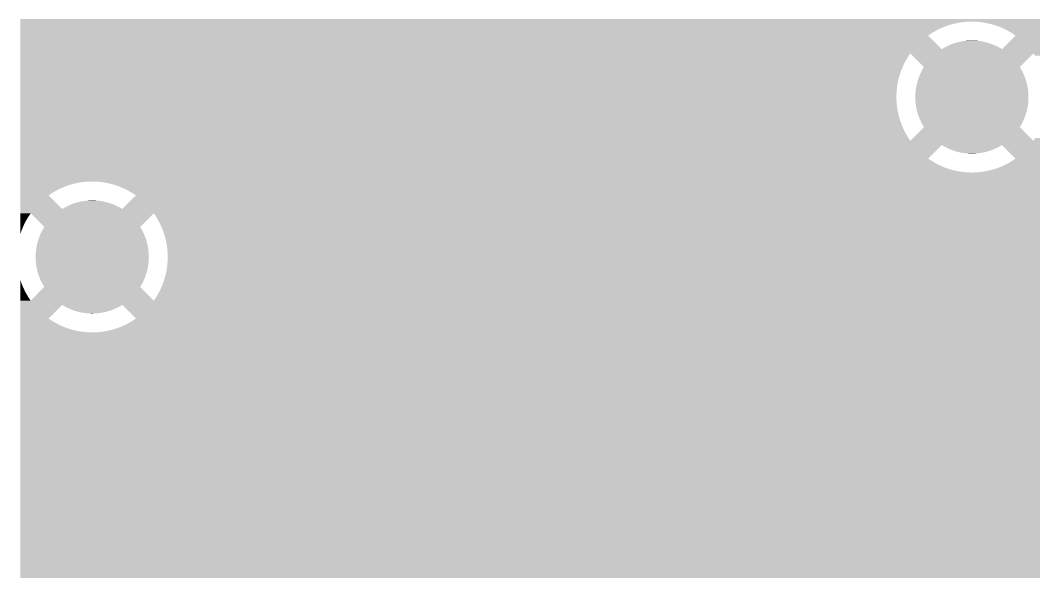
# Model space of a CAD drawing. Extents: x 295 to 953, y 10 to 290.
# Drawn here: x 608.53 to 626.24, y 144.25 to 153.88 of the extents above; entities that cross this region are included whole.
import ezdxf

# ---------------------------------------------------------------- set-up
doc = ezdxf.new("R2010")
doc.units = 0
doc.header["$LTSCALE"] = 5
doc.header["$MEASUREMENT"] = 0
doc.layers.add('GND1', color=7, linetype='CONTINUOUS')

msp = doc.modelspace()

# ---------------------------------------------------------------- linework, layer by layer
at = {"layer": 'GND1'}
for points in [[(608.533, 153.859), (608.533, 153.907), (711.154, 153.859), (711.151, 153.907)], [(608.533, 153.855), (608.533, 153.859), (625.05, 153.855), (625.126, 153.859)], [(625.28, 153.854), (625.203, 153.859), (711.154, 153.854), (711.154, 153.859)], [(608.533, 153.847), (608.533, 153.855), (624.973, 153.847), (625.05, 153.855)], [(608.533, 153.834), (608.533, 153.847), (624.898, 153.834), (624.973, 153.847)], [(608.533, 153.816), (608.533, 153.834), (624.823, 153.816), (624.898, 153.834)], [(608.533, 153.795), (608.533, 153.816), (624.749, 153.795), (624.823, 153.816)], [(608.533, 153.769), (608.533, 153.795), (624.677, 153.769), (624.749, 153.795)], [(608.533, 153.739), (608.533, 153.769), (624.606, 153.739), (624.677, 153.769)], [(608.533, 153.705), (608.533, 153.739), (624.538, 153.705), (624.606, 153.739)], [(608.533, 153.667), (608.533, 153.705), (624.471, 153.667), (624.538, 153.705)], [(625.356, 153.844), (625.28, 153.854), (711.154, 153.844), (711.154, 153.854)], [(625.432, 153.83), (625.356, 153.844), (711.155, 153.83), (711.154, 153.844)], [(625.506, 153.812), (625.432, 153.83), (711.157, 153.812), (711.155, 153.83)], [(625.58, 153.79), (625.506, 153.812), (711.16, 153.79), (711.157, 153.812)], [(625.652, 153.763), (625.58, 153.79), (711.163, 153.763), (711.16, 153.79)], [(625.672, 153.754), (625.652, 153.763), (711.164, 153.754), (711.163, 153.763)], [(625.722, 153.732), (625.672, 153.754), (711.167, 153.732), (711.164, 153.754)], [(625.79, 153.697), (625.722, 153.732), (711.173, 153.697), (711.167, 153.732)], [(625.823, 153.678), (625.79, 153.697), (711.177, 153.678), (711.173, 153.697)], [(608.533, 153.625), (608.533, 153.667), (624.406, 153.625), (624.471, 153.667)], [(608.533, 153.616), (608.533, 153.625), (624.394, 153.616), (624.406, 153.625)], [(608.533, 153.378), (608.533, 153.616), (624.631, 153.378), (624.394, 153.616)], [(624.916, 153.5), (624.94, 153.505), (625.396, 153.5), (625.377, 153.505)], [(624.94, 153.505), (624.981, 153.514), (625.377, 153.505), (625.331, 153.514)], [(624.981, 153.514), (625.006, 153.518), (625.331, 153.514), (625.312, 153.518)], [(625.006, 153.518), (625.047, 153.523), (625.312, 153.518), (625.264, 153.523)], [(625.047, 153.523), (625.075, 153.526), (625.264, 153.523), (625.246, 153.526)], [(625.075, 153.526), (625.113, 153.529), (625.246, 153.526), (625.193, 153.529)], [(625.113, 153.529), (625.179, 153.529), (625.193, 153.529), (625.179, 153.529)], [(625.762, 153.458), (625.834, 153.53), (711.241, 153.458), (711.215, 153.53)], [(625.856, 153.659), (625.823, 153.678), (711.181, 153.659), (711.177, 153.678)], [(625.834, 153.53), (625.908, 153.604), (711.215, 153.53), (711.194, 153.604)], [(625.92, 153.616), (625.856, 153.659), (711.191, 153.616), (711.181, 153.659)], [(625.908, 153.604), (625.92, 153.616), (711.194, 153.604), (711.191, 153.616)], [(608.533, 153.318), (608.533, 153.378), (711.305, 153.318), (711.275, 153.378)], [(624.631, 153.378), (624.67, 153.401), (625.683, 153.378), (625.644, 153.401)], [(624.67, 153.401), (624.69, 153.412), (625.644, 153.401), (625.625, 153.412)], [(624.69, 153.412), (624.728, 153.432), (625.625, 153.412), (625.585, 153.432)], [(624.728, 153.432), (624.75, 153.441), (625.585, 153.432), (625.566, 153.441)], [(624.75, 153.441), (624.789, 153.459), (625.566, 153.441), (625.523, 153.459)], [(624.789, 153.459), (624.811, 153.467), (625.523, 153.459), (625.504, 153.467)], [(624.811, 153.467), (624.852, 153.481), (625.504, 153.467), (625.461, 153.481)], [(624.852, 153.481), (624.875, 153.488), (625.461, 153.481), (625.441, 153.488)], [(624.875, 153.488), (624.916, 153.5), (625.441, 153.488), (625.396, 153.5)], [(625.683, 153.378), (625.691, 153.387), (711.275, 153.378), (711.271, 153.387)], [(625.691, 153.387), (625.762, 153.458), (711.271, 153.387), (711.241, 153.458)], [(608.533, 153.304), (608.533, 153.318), (711.313, 153.304), (711.305, 153.318)], [(608.533, 153.24), (608.533, 153.304), (624.039, 153.24), (624.082, 153.304)], [(608.533, 153.174), (608.533, 153.24), (624, 153.174), (624.039, 153.24)], [(608.533, 153.105), (608.533, 153.174), (623.965, 153.105), (624, 153.174)], [(624.319, 153.066), (624.082, 153.304), (625.995, 153.066), (626.232, 153.304)], [(626.259, 153.266), (626.232, 153.304), (711.335, 153.266), (711.313, 153.304)], [(608.533, 153.035), (608.533, 153.105), (623.935, 153.035), (623.965, 153.105)], [(608.533, 152.963), (608.533, 153.035), (623.908, 152.963), (623.935, 153.035)], [(624.256, 152.949), (624.276, 152.989), (626.057, 152.949), (626.039, 152.989)], [(624.276, 152.989), (624.286, 153.009), (626.039, 152.989), (626.028, 153.009)], [(624.286, 153.009), (624.308, 153.047), (626.028, 153.009), (626.006, 153.047)], [(624.308, 153.047), (624.319, 153.066), (626.006, 153.047), (625.995, 153.066)], [(608.533, 152.89), (608.533, 152.963), (623.885, 152.89), (623.908, 152.963)], [(608.533, 152.815), (608.533, 152.89), (623.867, 152.815), (623.885, 152.89)], [(608.533, 152.74), (608.533, 152.815), (623.853, 152.74), (623.867, 152.815)], [(624.193, 152.76), (624.204, 152.803), (626.121, 152.76), (626.111, 152.803)], [(624.204, 152.803), (624.21, 152.825), (626.111, 152.803), (626.104, 152.825)], [(624.21, 152.825), (624.224, 152.867), (626.104, 152.825), (626.091, 152.867)], [(624.224, 152.867), (624.231, 152.888), (626.091, 152.867), (626.083, 152.888)], [(624.231, 152.888), (624.248, 152.929), (626.083, 152.888), (626.067, 152.929)], [(624.248, 152.929), (624.256, 152.949), (626.067, 152.929), (626.057, 152.949)], [(608.533, 152.663), (608.533, 152.74), (623.844, 152.663), (623.853, 152.74)], [(608.533, 152.587), (608.533, 152.663), (623.839, 152.587), (623.844, 152.663)], [(624.171, 152.607), (624.172, 152.629), (626.144, 152.607), (626.142, 152.629)], [(624.172, 152.629), (624.177, 152.673), (626.142, 152.629), (626.137, 152.673)], [(624.177, 152.673), (624.18, 152.695), (626.137, 152.673), (626.133, 152.695)], [(624.18, 152.695), (624.189, 152.739), (626.133, 152.695), (626.126, 152.739)], [(624.189, 152.739), (624.193, 152.76), (626.126, 152.739), (626.121, 152.76)], [(608.533, 152.51), (608.533, 152.587), (623.839, 152.51), (623.839, 152.587)], [(608.533, 152.433), (608.533, 152.51), (623.843, 152.433), (623.839, 152.51)], [(624.168, 152.563), (624.171, 152.607), (626.145, 152.563), (626.144, 152.607)], [(624.168, 152.541), (624.168, 152.563), (626.146, 152.541), (626.145, 152.563)], [(624.169, 152.518), (624.168, 152.541), (626.146, 152.518), (626.146, 152.541)], [(624.17, 152.474), (624.169, 152.518), (626.143, 152.474), (626.146, 152.518)], [(624.172, 152.452), (624.17, 152.474), (626.142, 152.452), (626.143, 152.474)], [(624.177, 152.408), (624.172, 152.452), (626.137, 152.408), (626.142, 152.452)], [(608.533, 152.357), (608.533, 152.433), (623.851, 152.357), (623.843, 152.433)], [(608.533, 152.281), (608.533, 152.357), (623.864, 152.281), (623.851, 152.357)], [(608.533, 152.207), (608.533, 152.281), (623.881, 152.207), (623.864, 152.281)], [(624.181, 152.386), (624.177, 152.408), (626.134, 152.386), (626.137, 152.408)], [(624.188, 152.342), (624.181, 152.386), (626.126, 152.342), (626.134, 152.386)], [(624.193, 152.321), (624.188, 152.342), (626.121, 152.321), (626.126, 152.342)], [(624.204, 152.278), (624.193, 152.321), (626.11, 152.278), (626.121, 152.321)], [(624.21, 152.256), (624.204, 152.278), (626.104, 152.256), (626.11, 152.278)], [(608.533, 152.133), (608.533, 152.207), (623.903, 152.133), (623.881, 152.207)], [(608.533, 152.061), (608.533, 152.133), (623.929, 152.061), (623.903, 152.133)], [(624.223, 152.214), (624.21, 152.256), (626.09, 152.214), (626.104, 152.256)], [(624.231, 152.193), (624.223, 152.214), (626.083, 152.193), (626.09, 152.214)], [(624.247, 152.152), (624.231, 152.193), (626.066, 152.152), (626.083, 152.193)], [(624.257, 152.132), (624.247, 152.152), (626.058, 152.132), (626.066, 152.152)], [(624.276, 152.092), (624.257, 152.132), (626.038, 152.092), (626.058, 152.132)], [(624.286, 152.072), (624.276, 152.092), (626.028, 152.072), (626.038, 152.092)], [(608.533, 151.99), (608.533, 152.061), (623.959, 151.99), (623.929, 152.061)], [(608.533, 151.921), (608.533, 151.99), (623.993, 151.921), (623.959, 151.99)], [(608.533, 151.854), (608.533, 151.921), (624.031, 151.854), (623.993, 151.921)], [(624.082, 151.777), (624.319, 152.015), (626.232, 151.777), (625.995, 152.015)], [(624.308, 152.034), (624.286, 152.072), (626.006, 152.034), (626.028, 152.072)], [(624.319, 152.015), (624.308, 152.034), (625.995, 152.015), (626.006, 152.034)], [(608.533, 151.79), (608.533, 151.854), (624.073, 151.79), (624.031, 151.854)], [(608.533, 151.777), (608.533, 151.79), (624.082, 151.777), (624.073, 151.79)], [(608.533, 151.77), (608.533, 151.777), (779.913, 151.77), (779.908, 151.777)], [(608.533, 151.75), (608.533, 151.77), (779.927, 151.75), (779.913, 151.77)], [(608.533, 151.704), (608.533, 151.75), (802.731, 151.704), (802.704, 151.75)], [(626.232, 151.777), (626.263, 151.823), (779.908, 151.777), (779.88, 151.823)], [(608.533, 151.703), (608.533, 151.704), (780.29, 151.703), (780.291, 151.704)], [(608.533, 151.465), (608.533, 151.703), (624.394, 151.465), (624.631, 151.703)], [(624.671, 151.68), (624.631, 151.703), (625.645, 151.68), (625.683, 151.703)], [(624.689, 151.669), (624.671, 151.68), (625.624, 151.669), (625.645, 151.68)], [(624.73, 151.649), (624.689, 151.669), (625.586, 151.649), (625.624, 151.669)], [(624.748, 151.64), (624.73, 151.649), (625.564, 151.64), (625.586, 151.649)], [(624.791, 151.622), (624.748, 151.64), (625.525, 151.622), (625.564, 151.64)], [(624.81, 151.614), (624.791, 151.622), (625.503, 151.614), (625.525, 151.622)], [(624.853, 151.6), (624.81, 151.614), (625.462, 151.6), (625.503, 151.614)], [(624.873, 151.593), (624.853, 151.6), (625.439, 151.593), (625.462, 151.6)], [(624.918, 151.581), (624.873, 151.593), (625.398, 151.581), (625.439, 151.593)], [(624.937, 151.576), (624.918, 151.581), (625.375, 151.576), (625.398, 151.581)], [(624.983, 151.567), (624.937, 151.576), (625.333, 151.567), (625.375, 151.576)], [(625.002, 151.564), (624.983, 151.567), (625.308, 151.564), (625.333, 151.567)], [(625.051, 151.558), (625.002, 151.564), (625.268, 151.558), (625.308, 151.564)], [(625.068, 151.556), (625.051, 151.558), (625.239, 151.556), (625.268, 151.558)], [(625.122, 151.553), (625.068, 151.556), (625.201, 151.553), (625.239, 151.556)], [(625.807, 151.578), (625.683, 151.703), (780.166, 151.578), (780.29, 151.703)], [(625.811, 151.575), (625.807, 151.578), (771.579, 151.575), (771.79, 151.578)], [(625.859, 151.527), (625.811, 151.575), (771.374, 151.527), (771.579, 151.575)], [(608.533, 151.423), (608.533, 151.465), (624.458, 151.423), (624.394, 151.465)], [(608.533, 151.384), (608.533, 151.423), (624.524, 151.384), (624.458, 151.423)], [(608.533, 151.349), (608.533, 151.384), (624.592, 151.349), (624.524, 151.384)], [(625.135, 151.552), (625.122, 151.553), (625.135, 151.552), (625.201, 151.553)], [(625.777, 151.376), (625.843, 151.414), (771.105, 151.376), (771.154, 151.414)], [(625.843, 151.414), (625.877, 151.437), (771.154, 151.414), (771.183, 151.437)], [(625.92, 151.465), (625.859, 151.527), (771.244, 151.465), (771.374, 151.527)], [(625.877, 151.437), (625.908, 151.456), (771.183, 151.437), (771.225, 151.456)], [(625.908, 151.456), (625.92, 151.465), (771.225, 151.456), (771.244, 151.465)], [(608.533, 151.318), (608.533, 151.349), (624.663, 151.318), (624.592, 151.349)], [(608.533, 151.291), (608.533, 151.318), (624.735, 151.291), (624.663, 151.318)], [(608.533, 151.269), (608.533, 151.291), (624.808, 151.269), (624.735, 151.291)], [(608.533, 151.251), (608.533, 151.269), (624.883, 151.251), (624.808, 151.269)], [(608.533, 151.237), (608.533, 151.251), (624.958, 151.237), (624.883, 151.251)], [(608.533, 151.228), (608.533, 151.237), (625.034, 151.228), (624.958, 151.237)], [(608.533, 151.223), (608.533, 151.228), (625.111, 151.223), (625.034, 151.228)], [(608.533, 151.222), (608.533, 151.223), (625.188, 151.222), (625.111, 151.223)], [(608.533, 151.148), (608.533, 151.222), (770.879, 151.148), (770.942, 151.222)], [(625.188, 151.222), (625.264, 151.226), (770.942, 151.222), (770.946, 151.226)], [(625.264, 151.226), (625.341, 151.235), (770.946, 151.226), (770.953, 151.235)], [(625.341, 151.235), (625.416, 151.248), (770.953, 151.235), (770.964, 151.248)], [(625.416, 151.248), (625.491, 151.265), (770.964, 151.248), (770.979, 151.265)], [(625.491, 151.265), (625.565, 151.286), (770.979, 151.265), (770.997, 151.286)], [(625.565, 151.286), (625.626, 151.308), (770.997, 151.286), (771.016, 151.308)], [(625.626, 151.308), (625.637, 151.312), (771.016, 151.308), (771.021, 151.312)], [(625.637, 151.312), (625.708, 151.342), (771.021, 151.312), (771.06, 151.342)], [(625.708, 151.342), (625.777, 151.376), (771.06, 151.342), (771.105, 151.376)], [(608.533, 151.065), (608.533, 151.148), (770.834, 151.065), (770.879, 151.148)], [(608.533, 151.061), (608.533, 151.065), (609.683, 151.061), (609.759, 151.065)], [(608.533, 151.053), (608.533, 151.061), (609.606, 151.053), (609.683, 151.061)], [(608.533, 151.04), (608.533, 151.053), (609.531, 151.04), (609.606, 151.053)], [(608.533, 151.022), (608.533, 151.04), (609.456, 151.022), (609.531, 151.04)], [(609.913, 151.06), (609.836, 151.065), (770.832, 151.06), (770.834, 151.065)], [(609.989, 151.05), (609.913, 151.06), (770.826, 151.05), (770.832, 151.06)], [(610.065, 151.036), (609.989, 151.05), (770.819, 151.036), (770.826, 151.05)], [(610.139, 151.018), (610.065, 151.036), (770.809, 151.018), (770.819, 151.036)], [(608.533, 151.001), (608.533, 151.022), (609.382, 151.001), (609.456, 151.022)], [(608.533, 150.975), (608.533, 151.001), (609.31, 150.975), (609.382, 151.001)], [(608.533, 150.945), (608.533, 150.975), (609.239, 150.945), (609.31, 150.975)], [(608.533, 150.911), (608.533, 150.945), (609.171, 150.911), (609.239, 150.945)], [(608.533, 150.873), (608.533, 150.911), (609.104, 150.873), (609.171, 150.911)], [(608.533, 150.831), (608.533, 150.873), (609.039, 150.831), (609.104, 150.873)], [(610.213, 150.996), (610.139, 151.018), (770.797, 150.996), (770.809, 151.018)], [(610.285, 150.969), (610.213, 150.996), (770.783, 150.969), (770.797, 150.996)], [(610.3, 150.962), (610.285, 150.969), (770.779, 150.962), (770.783, 150.969)], [(610.355, 150.938), (610.3, 150.962), (770.772, 150.938), (770.779, 150.962)], [(610.423, 150.903), (610.355, 150.938), (770.762, 150.903), (770.772, 150.938)], [(610.489, 150.865), (610.423, 150.903), (770.751, 150.865), (770.762, 150.903)], [(610.553, 150.822), (610.489, 150.865), (770.738, 150.822), (770.751, 150.865)], [(608.533, 150.822), (608.533, 150.831), (609.027, 150.822), (609.039, 150.831)], [(608.533, 150.584), (608.533, 150.822), (609.264, 150.584), (609.027, 150.822)], [(609.422, 150.665), (609.444, 150.673), (610.156, 150.665), (610.137, 150.673)], [(609.444, 150.673), (609.485, 150.687), (610.137, 150.673), (610.094, 150.687)], [(609.485, 150.687), (609.508, 150.694), (610.094, 150.687), (610.074, 150.694)], [(609.508, 150.694), (609.549, 150.706), (610.074, 150.694), (610.029, 150.706)], [(609.549, 150.706), (609.573, 150.711), (610.029, 150.706), (610.01, 150.711)], [(609.573, 150.711), (609.614, 150.72), (610.01, 150.711), (609.964, 150.72)], [(609.614, 150.72), (609.639, 150.724), (609.964, 150.72), (609.945, 150.724)], [(609.639, 150.724), (609.68, 150.729), (609.945, 150.724), (609.897, 150.729)], [(609.68, 150.729), (609.708, 150.732), (609.897, 150.729), (609.879, 150.732)], [(609.708, 150.732), (609.746, 150.735), (609.879, 150.732), (609.826, 150.735)], [(609.746, 150.735), (609.812, 150.735), (609.826, 150.735), (609.812, 150.735)], [(610.316, 150.585), (610.491, 150.76), (770.705, 150.585), (770.72, 150.76)], [(610.491, 150.76), (610.553, 150.822), (770.72, 150.76), (770.738, 150.822)], [(608.533, 150.51), (608.533, 150.584), (770.713, 150.51), (770.705, 150.584)], [(608.533, 150.446), (608.533, 150.51), (608.672, 150.446), (608.715, 150.51)], [(608.952, 150.272), (608.715, 150.51), (610.628, 150.272), (610.865, 150.51)], [(609.264, 150.584), (609.303, 150.607), (610.316, 150.584), (610.277, 150.607)], [(609.303, 150.607), (609.323, 150.618), (610.277, 150.607), (610.258, 150.618)], [(609.323, 150.618), (609.361, 150.638), (610.258, 150.618), (610.218, 150.638)], [(609.361, 150.638), (609.383, 150.647), (610.218, 150.638), (610.199, 150.647)], [(609.383, 150.647), (609.422, 150.665), (610.199, 150.647), (610.156, 150.665)], [(610.316, 150.584), (610.316, 150.585), (770.705, 150.584), (770.705, 150.585)], [(610.892, 150.472), (610.865, 150.51), (770.717, 150.472), (770.713, 150.51)], [(608.533, 150.38), (608.533, 150.446), (608.633, 150.38), (608.672, 150.446)], [(608.533, 150.311), (608.533, 150.38), (608.598, 150.311), (608.633, 150.38)], [(610.932, 150.406), (610.892, 150.472), (770.724, 150.406), (770.717, 150.472)], [(610.949, 150.375), (610.932, 150.406), (770.727, 150.375), (770.724, 150.406)], [(610.968, 150.339), (610.949, 150.375), (770.739, 150.339), (770.727, 150.375)], [(611.001, 150.269), (610.968, 150.339), (770.762, 150.269), (770.739, 150.339)], [(608.533, 150.241), (608.533, 150.311), (608.568, 150.241), (608.598, 150.311)], [(608.533, 150.169), (608.533, 150.241), (608.541, 150.169), (608.568, 150.241)], [(608.533, 150.146), (608.533, 150.169), (608.534, 150.146), (608.541, 150.169)], [(608.881, 150.135), (608.889, 150.155), (610.7, 150.135), (610.69, 150.155)], [(608.889, 150.155), (608.909, 150.195), (610.69, 150.155), (610.672, 150.195)], [(608.909, 150.195), (608.919, 150.215), (610.672, 150.195), (610.661, 150.215)], [(608.919, 150.215), (608.941, 150.253), (610.661, 150.215), (610.639, 150.253)], [(608.941, 150.253), (608.952, 150.272), (610.639, 150.253), (610.628, 150.272)], [(611.029, 150.198), (611.001, 150.269), (770.785, 150.198), (770.762, 150.269)], [(611.037, 150.175), (611.029, 150.198), (770.793, 150.175), (770.785, 150.198)], [(611.053, 150.125), (611.037, 150.175), (770.822, 150.125), (770.793, 150.175)], [(608.822, 149.945), (608.826, 149.966), (610.759, 149.945), (610.754, 149.966)], [(608.826, 149.966), (608.837, 150.009), (610.754, 149.966), (610.744, 150.009)], [(608.837, 150.009), (608.843, 150.031), (610.744, 150.009), (610.737, 150.031)], [(608.843, 150.031), (608.857, 150.073), (610.737, 150.031), (610.724, 150.073)], [(608.857, 150.073), (608.864, 150.094), (610.724, 150.073), (610.716, 150.094)], [(608.864, 150.094), (608.881, 150.135), (610.716, 150.094), (610.7, 150.135)], [(611.073, 150.051), (611.053, 150.125), (770.866, 150.051), (770.822, 150.125)], [(611.075, 150.042), (611.073, 150.051), (770.871, 150.042), (770.866, 150.051)], [(611.076, 150.038), (611.075, 150.042), (681.613, 150.038), (681.823, 150.042)], [(611.086, 149.99), (611.076, 150.038), (681.407, 149.99), (681.613, 150.038)], [(611.089, 149.976), (611.086, 149.99), (681.377, 149.976), (681.407, 149.99)], [(611.1, 149.9), (611.089, 149.976), (681.217, 149.9), (681.377, 149.976)], [(608.801, 149.769), (608.804, 149.813), (610.778, 149.769), (610.777, 149.813)], [(608.804, 149.813), (608.805, 149.835), (610.777, 149.813), (610.775, 149.835)], [(608.805, 149.835), (608.81, 149.879), (610.775, 149.835), (610.77, 149.879)], [(608.81, 149.879), (608.813, 149.901), (610.77, 149.879), (610.766, 149.901)], [(608.813, 149.901), (608.822, 149.945), (610.766, 149.901), (610.759, 149.945)], [(611.107, 149.823), (611.1, 149.9), (681.116, 149.823), (681.216, 149.9)], [(611.1, 149.9), (611.1, 149.9), (681.216, 149.9), (681.217, 149.9)], [(611.108, 149.772), (611.107, 149.823), (681.049, 149.772), (681.116, 149.823)], [(608.801, 149.747), (608.801, 149.769), (610.779, 149.747), (610.778, 149.769)], [(608.802, 149.724), (608.801, 149.747), (610.779, 149.724), (610.779, 149.747)], [(608.803, 149.68), (608.802, 149.724), (610.776, 149.68), (610.779, 149.724)], [(608.805, 149.658), (608.803, 149.68), (610.775, 149.658), (610.776, 149.68)], [(608.81, 149.614), (608.805, 149.658), (610.77, 149.614), (610.775, 149.658)], [(608.814, 149.592), (608.81, 149.614), (610.767, 149.592), (610.77, 149.614)], [(611.094, 149.548), (611.102, 149.611), (680.878, 149.548), (680.912, 149.611)], [(611.102, 149.611), (611.103, 149.624), (680.912, 149.611), (680.923, 149.624)], [(611.103, 149.624), (611.108, 149.7), (680.923, 149.624), (680.988, 149.7)], [(611.109, 149.747), (611.108, 149.772), (681.028, 149.747), (681.049, 149.772)], [(611.108, 149.7), (611.109, 149.747), (680.988, 149.7), (681.028, 149.747)], [(608.821, 149.548), (608.814, 149.592), (610.759, 149.548), (610.767, 149.592)], [(608.826, 149.527), (608.821, 149.548), (610.754, 149.527), (610.759, 149.548)], [(608.837, 149.484), (608.826, 149.527), (610.743, 149.484), (610.754, 149.527)], [(608.843, 149.462), (608.837, 149.484), (610.737, 149.462), (610.743, 149.484)], [(608.856, 149.42), (608.843, 149.462), (610.723, 149.42), (610.737, 149.462)], [(611.069, 149.426), (611.08, 149.472), (680.812, 149.426), (680.837, 149.472)], [(611.08, 149.472), (611.094, 149.548), (680.837, 149.472), (680.878, 149.548)], [(608.533, 149.339), (608.533, 149.347), (608.536, 149.339), (608.534, 149.347)], [(608.533, 149.267), (608.533, 149.339), (608.562, 149.267), (608.536, 149.339)], [(608.533, 149.196), (608.533, 149.267), (608.592, 149.196), (608.562, 149.267)], [(608.864, 149.399), (608.856, 149.42), (610.716, 149.399), (610.723, 149.42)], [(608.88, 149.358), (608.864, 149.399), (610.699, 149.358), (610.716, 149.399)], [(608.89, 149.338), (608.88, 149.358), (610.691, 149.338), (610.699, 149.358)], [(608.909, 149.298), (608.89, 149.338), (610.671, 149.298), (610.691, 149.338)], [(608.919, 149.278), (608.909, 149.298), (610.661, 149.278), (610.671, 149.298)], [(608.941, 149.24), (608.919, 149.278), (610.639, 149.24), (610.661, 149.278)], [(611.013, 149.252), (611.039, 149.324), (680.762, 149.252), (680.783, 149.324)], [(611.039, 149.324), (611.062, 149.398), (680.783, 149.324), (680.804, 149.398)], [(611.062, 149.398), (611.069, 149.426), (680.804, 149.398), (680.812, 149.426)], [(608.533, 149.127), (608.533, 149.196), (608.626, 149.127), (608.592, 149.196)], [(608.533, 149.06), (608.533, 149.127), (608.664, 149.06), (608.626, 149.127)], [(608.715, 148.983), (608.952, 149.221), (610.865, 148.983), (610.628, 149.221)], [(608.952, 149.221), (608.941, 149.24), (610.628, 149.221), (610.639, 149.24)], [(610.909, 149.048), (610.947, 149.113), (680.738, 149.048), (680.744, 149.113)], [(610.947, 149.113), (610.982, 149.182), (680.744, 149.113), (680.75, 149.182)], [(610.982, 149.182), (611, 149.223), (680.75, 149.182), (680.754, 149.223)], [(611, 149.223), (611.013, 149.252), (680.754, 149.223), (680.762, 149.252)], [(608.533, 148.996), (608.533, 149.06), (608.706, 148.996), (608.664, 149.06)], [(608.533, 148.983), (608.533, 148.996), (608.715, 148.983), (608.706, 148.996)], [(608.533, 148.909), (608.533, 148.983), (680.753, 148.909), (680.745, 148.983)], [(608.533, 148.671), (608.533, 148.909), (609.027, 148.671), (609.264, 148.909)], [(609.304, 148.886), (609.264, 148.909), (610.278, 148.886), (610.316, 148.909)], [(610.386, 148.838), (610.316, 148.909), (680.76, 148.838), (680.753, 148.909)], [(610.865, 148.983), (610.908, 149.047), (680.745, 148.983), (680.738, 149.047)], [(610.908, 149.047), (610.909, 149.048), (680.738, 149.047), (680.738, 149.048)], [(609.322, 148.875), (609.304, 148.886), (610.257, 148.875), (610.278, 148.886)], [(609.363, 148.855), (609.322, 148.875), (610.219, 148.855), (610.257, 148.875)], [(609.381, 148.846), (609.363, 148.855), (610.197, 148.846), (610.219, 148.855)], [(609.424, 148.828), (609.381, 148.846), (610.158, 148.828), (610.197, 148.846)], [(609.443, 148.82), (609.424, 148.828), (610.136, 148.82), (610.158, 148.828)], [(609.486, 148.806), (609.443, 148.82), (610.095, 148.806), (610.136, 148.82)], [(609.506, 148.799), (609.486, 148.806), (610.072, 148.799), (610.095, 148.806)], [(609.551, 148.787), (609.506, 148.799), (610.031, 148.787), (610.072, 148.799)], [(609.57, 148.782), (609.551, 148.787), (610.008, 148.782), (610.031, 148.787)], [(609.616, 148.773), (609.57, 148.782), (609.966, 148.773), (610.008, 148.782)], [(609.635, 148.77), (609.616, 148.773), (609.941, 148.77), (609.966, 148.773)], [(609.684, 148.764), (609.635, 148.77), (609.901, 148.764), (609.941, 148.77)], [(609.701, 148.762), (609.684, 148.764), (609.872, 148.762), (609.901, 148.764)], [(609.755, 148.759), (609.701, 148.762), (609.834, 148.759), (609.872, 148.762)], [(609.768, 148.758), (609.755, 148.759), (609.768, 148.758), (609.834, 148.759)], [(610.553, 148.671), (610.386, 148.838), (680.815, 148.671), (680.76, 148.838)], [(608.533, 148.629), (608.533, 148.671), (609.091, 148.629), (609.027, 148.671)], [(608.533, 148.59), (608.533, 148.629), (609.157, 148.59), (609.091, 148.629)], [(608.533, 148.555), (608.533, 148.59), (609.225, 148.555), (609.157, 148.59)], [(608.533, 148.524), (608.533, 148.555), (609.296, 148.524), (609.225, 148.555)], [(610.27, 148.518), (610.341, 148.548), (680.896, 148.518), (680.879, 148.548)], [(610.341, 148.548), (610.41, 148.582), (680.879, 148.548), (680.859, 148.582)], [(610.41, 148.582), (610.476, 148.62), (680.859, 148.582), (680.837, 148.62)], [(610.476, 148.62), (610.503, 148.638), (680.837, 148.62), (680.826, 148.638)], [(610.503, 148.638), (610.541, 148.662), (680.826, 148.638), (680.818, 148.662)], [(610.541, 148.662), (610.553, 148.671), (680.818, 148.662), (680.815, 148.671)], [(608.533, 148.497), (608.533, 148.524), (609.368, 148.497), (609.296, 148.524)], [(608.533, 148.475), (608.533, 148.497), (609.441, 148.475), (609.368, 148.497)], [(608.533, 148.457), (608.533, 148.475), (609.516, 148.457), (609.441, 148.475)], [(608.533, 148.443), (608.533, 148.457), (609.591, 148.443), (609.516, 148.457)], [(608.533, 148.434), (608.533, 148.443), (609.667, 148.434), (609.591, 148.443)], [(608.533, 148.429), (608.533, 148.434), (609.744, 148.429), (609.667, 148.434)], [(608.533, 148.428), (608.533, 148.429), (609.821, 148.428), (609.744, 148.429)], [(608.533, 148.301), (608.533, 148.428), (681.075, 148.301), (680.958, 148.428)], [(609.821, 148.428), (609.897, 148.432), (680.958, 148.428), (680.955, 148.432)], [(609.897, 148.432), (609.974, 148.441), (680.955, 148.432), (680.947, 148.441)], [(609.974, 148.441), (610.049, 148.454), (680.947, 148.441), (680.935, 148.454)], [(610.049, 148.454), (610.06, 148.456), (680.935, 148.454), (680.933, 148.456)], [(610.06, 148.456), (610.124, 148.471), (680.933, 148.456), (680.924, 148.471)], [(610.124, 148.471), (610.198, 148.492), (680.924, 148.471), (680.911, 148.492)], [(610.198, 148.492), (610.27, 148.518), (680.911, 148.492), (680.896, 148.518)], [(608.533, 148.178), (608.533, 148.301), (681.247, 148.178), (681.075, 148.301)], [(608.533, 148.095), (608.533, 148.178), (681.441, 148.095), (681.247, 148.178)], [(608.533, 148.055), (608.533, 148.095), (681.648, 148.055), (681.441, 148.095)], [(608.533, 147.998), (608.533, 148.055), (703.516, 147.998), (703.53, 148.055)], [(608.533, 147.69), (608.533, 147.998), (703.49, 147.69), (703.516, 147.998)], [(608.533, 147.405), (608.533, 147.69), (703.512, 147.405), (703.49, 147.69)], [(608.533, 147.128), (608.533, 147.405), (703.578, 147.128), (703.512, 147.405)], [(608.533, 146.864), (608.533, 147.128), (703.687, 146.864), (703.578, 147.128)], [(608.533, 146.62), (608.533, 146.864), (703.836, 146.62), (703.687, 146.864)], [(608.533, 146.402), (608.533, 146.62), (704.021, 146.402), (703.836, 146.62)], [(608.533, 146.216), (608.533, 146.402), (704.237, 146.216), (704.021, 146.402)], [(608.533, 146.066), (608.533, 146.216), (704.48, 146.066), (704.237, 146.216)], [(608.533, 145.955), (608.533, 146.066), (704.744, 145.955), (704.48, 146.066)], [(608.533, 145.887), (608.533, 145.955), (705.021, 145.887), (704.744, 145.955)], [(608.533, 145.863), (608.533, 145.887), (705.305, 145.863), (705.021, 145.887)], [(608.533, 145.845), (608.533, 145.863), (803.84, 145.845), (803.847, 145.863)], [(608.533, 145.785), (608.533, 145.845), (803.822, 145.785), (803.84, 145.845)], [(608.533, 145.723), (608.533, 145.785), (803.808, 145.723), (803.822, 145.785)], [(608.533, 145.662), (608.533, 145.723), (803.798, 145.662), (803.808, 145.723)], [(608.533, 145.599), (608.533, 145.662), (803.793, 145.599), (803.798, 145.662)], [(608.533, 145.536), (608.533, 145.599), (803.792, 145.536), (803.793, 145.599)], [(608.533, 145.474), (608.533, 145.536), (803.795, 145.474), (803.792, 145.536)], [(608.533, 145.412), (608.533, 145.474), (803.803, 145.412), (803.795, 145.474)], [(608.533, 145.35), (608.533, 145.412), (803.816, 145.35), (803.803, 145.412)], [(608.533, 145.29), (608.533, 145.35), (803.833, 145.29), (803.816, 145.35)], [(608.533, 145.231), (608.533, 145.29), (803.854, 145.231), (803.833, 145.29)], [(608.533, 145.173), (608.533, 145.231), (803.879, 145.173), (803.854, 145.231)], [(608.533, 145.118), (608.533, 145.173), (803.908, 145.118), (803.879, 145.173)], [(608.533, 145.064), (608.533, 145.118), (803.941, 145.064), (803.908, 145.118)], [(608.533, 145.045), (608.533, 145.064), (803.955, 145.045), (803.941, 145.064)], [(608.533, 144.998), (608.533, 145.045), (814.311, 144.998), (814.311, 145.045)], [(608.533, 144.839), (608.533, 144.998), (804.161, 144.839), (804.319, 144.998)], [(608.533, 144.805), (608.533, 144.839), (804.213, 144.805), (804.161, 144.839)], [(608.533, 144.774), (608.533, 144.805), (804.267, 144.774), (804.213, 144.805)], [(608.533, 144.747), (608.533, 144.774), (804.324, 144.747), (804.267, 144.774)], [(608.533, 144.724), (608.533, 144.747), (804.383, 144.724), (804.324, 144.747)], [(608.533, 144.706), (608.533, 144.724), (804.443, 144.706), (804.383, 144.724)], [(608.533, 144.692), (608.533, 144.706), (804.504, 144.692), (804.443, 144.706)], [(608.533, 144.682), (608.533, 144.692), (804.566, 144.682), (804.504, 144.692)], [(608.533, 144.677), (608.533, 144.682), (804.628, 144.677), (804.566, 144.682)], [(608.533, 144.676), (608.533, 144.677), (804.691, 144.676), (804.628, 144.677)], [(608.533, 143.929), (608.533, 144.676), (814.311, 143.929), (814.311, 144.676)]]:
    msp.add_solid(points, dxfattribs=at)

doc.saveas('drawing.dxf')
